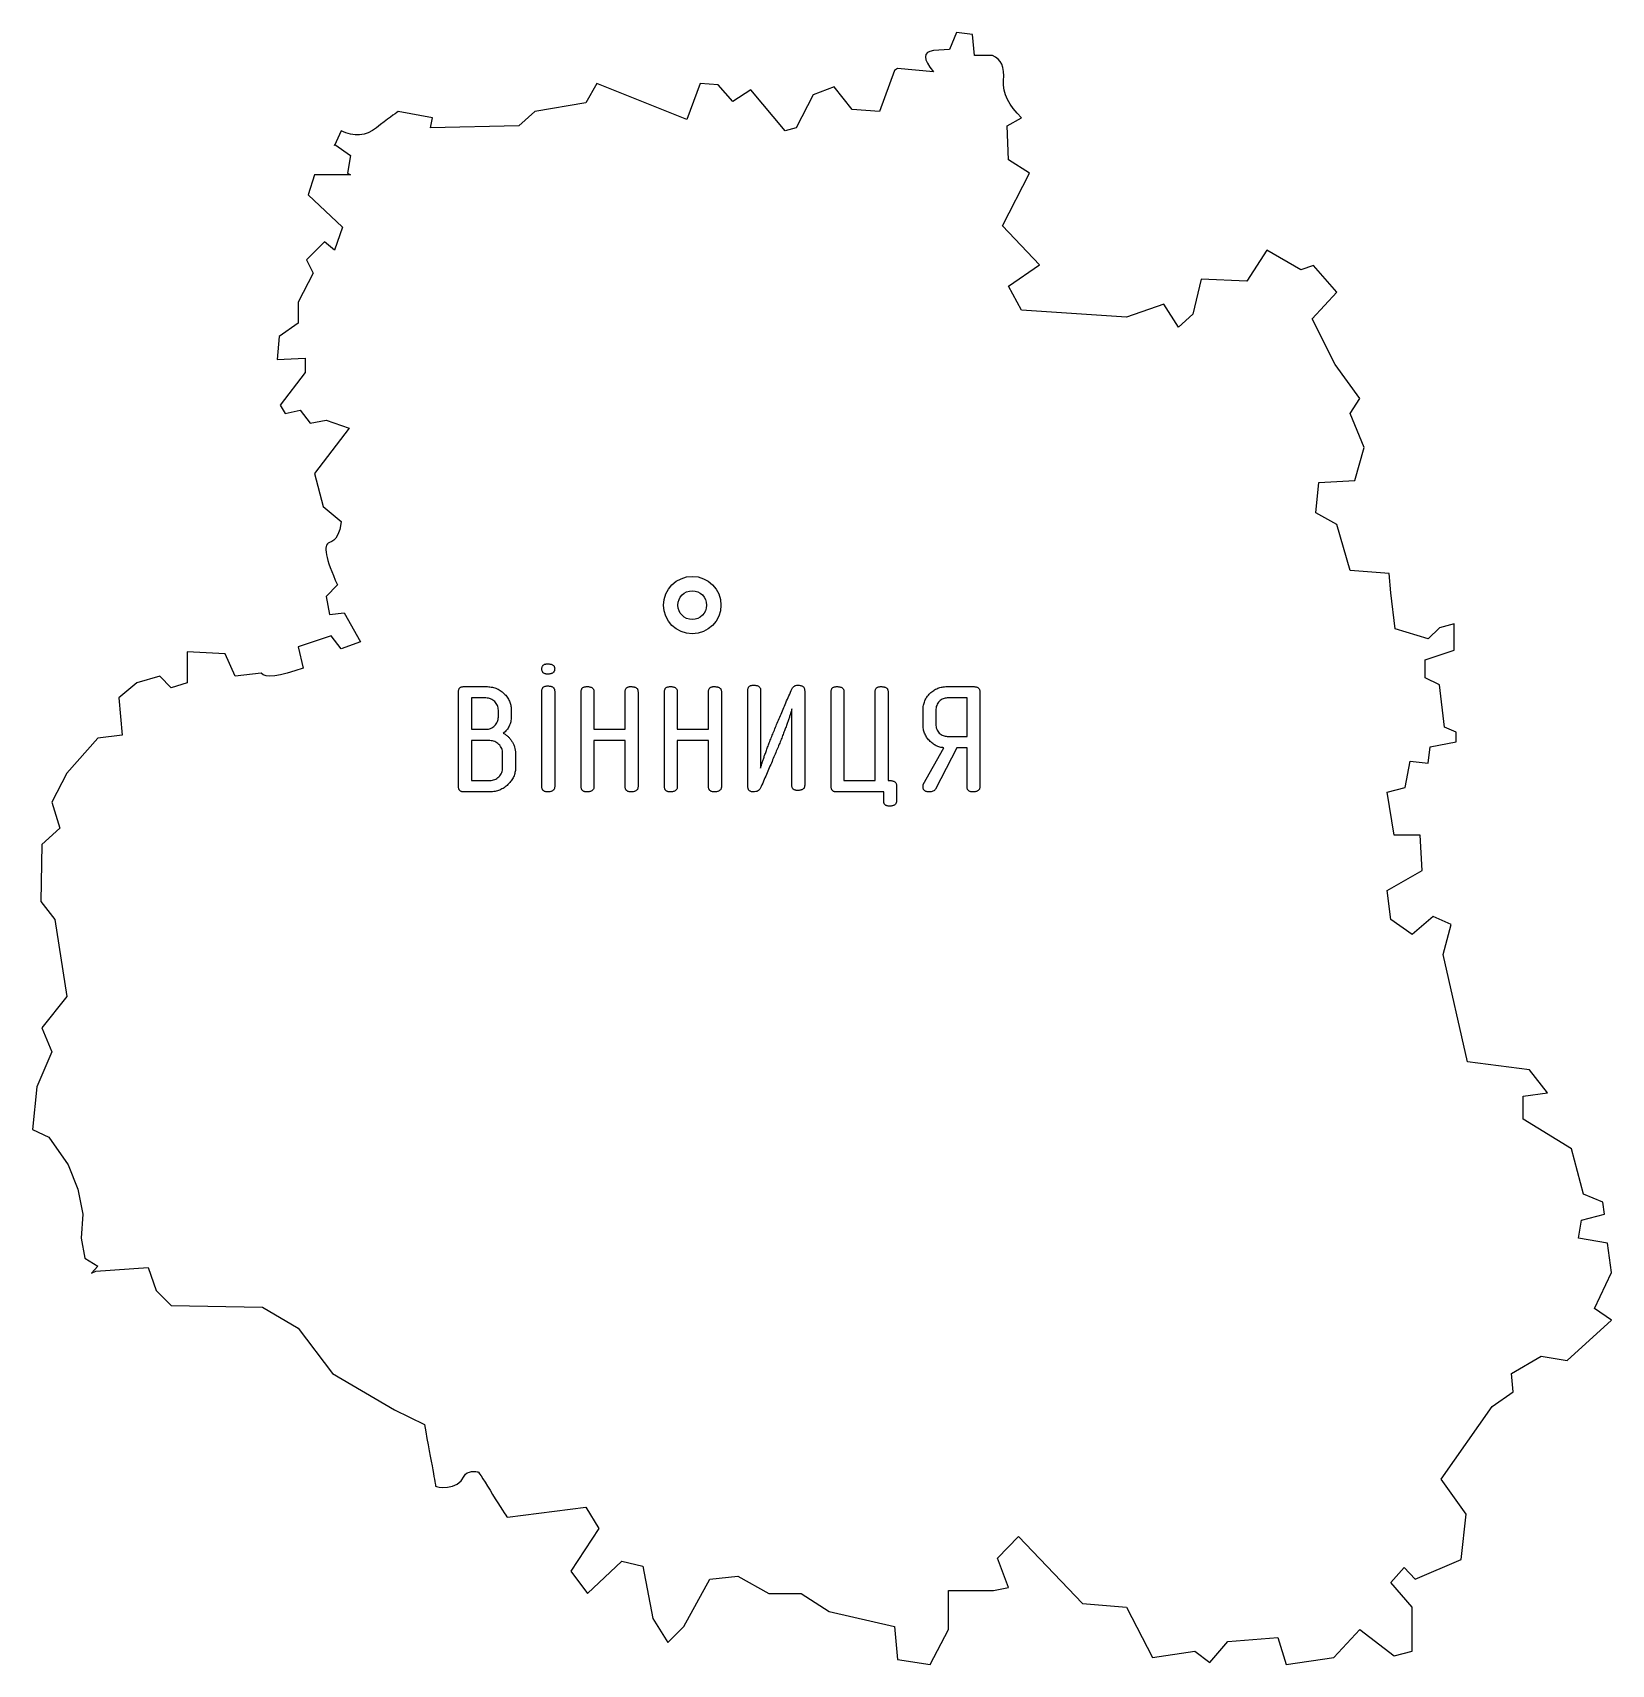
# Model space of a CAD drawing. Header units: millimetres. Extents: x -2156.1 to -2073.6, y 6574.3 to 6659.6.
import ezdxf

# ---------------------------------------------------------------- set-up
doc = ezdxf.new("R2010")
doc.units = ezdxf.units.MM

msp = doc.modelspace()

# ---------------------------------------------------------------- linework, layer by layer
at = {"color": 7, "linetype": 'Continuous', "lineweight": 25}
for p, q in [((-2107.798, 6659.573), (-2108.155, 6658.698)), ((-2106.955, 6659.477), (-2107.798, 6659.573)), ((-2106.857, 6658.373), (-2106.955, 6659.477)), ((-2108.155, 6658.698), (-2108.998, 6658.633)), ((-2105.916, 6658.373), (-2106.857, 6658.373)), ((-2111.042, 6657.594), (-2111.821, 6655.453)), ((-2110.88, 6657.692), (-2111.042, 6657.594)), ((-2108.998, 6657.529), (-2110.88, 6657.692)), ((-2126.584, 6656.913), (-2127.169, 6655.908)), ((-2121.88, 6655.031), (-2126.584, 6656.913)), ((-2121.198, 6656.913), (-2121.88, 6655.031)), ((-2120.258, 6656.848), (-2121.198, 6656.913)), ((-2119.479, 6655.972), (-2120.258, 6656.848)), ((-2118.538, 6656.588), (-2119.479, 6655.972)), ((-2116.753, 6654.447), (-2118.538, 6656.588)), ((-2115.293, 6656.329), (-2116.17, 6654.609)), ((-2114.189, 6656.75), (-2115.293, 6656.329)), ((-2113.25, 6655.55), (-2114.189, 6656.75)), ((-2135.183, 6655.128), (-2136.968, 6655.453)), ((-2129.829, 6655.453), (-2130.673, 6654.707)), ((-2127.169, 6655.908), (-2129.829, 6655.453)), ((-2111.821, 6655.453), (-2113.25, 6655.55)), ((-2135.28, 6654.609), (-2135.183, 6655.128)), ((-2130.673, 6654.707), (-2135.28, 6654.609)), ((-2116.17, 6654.609), (-2116.753, 6654.447)), ((-2105.137, 6654.707), (-2104.391, 6655.128)), ((-2105.072, 6652.922), (-2105.137, 6654.707)), ((-2139.953, 6654.447), (-2140.309, 6653.669)), ((-2140.309, 6653.669), (-2140.278, 6653.733)), ((-2140.278, 6653.733), (-2139.466, 6653.149)), ((-2139.466, 6653.149), (-2139.629, 6652.241)), ((-2103.97, 6652.241), (-2105.072, 6652.922)), ((-2141.348, 6652.143), (-2141.672, 6651.105)), ((-2139.466, 6652.143), (-2141.348, 6652.143)), ((-2139.629, 6652.241), (-2139.466, 6652.143)), ((-2105.397, 6649.483), (-2103.97, 6652.241)), ((-2141.672, 6651.105), (-2139.888, 6649.417)), ((-2139.888, 6649.417), (-2140.309, 6648.217)), ((-2103.45, 6647.439), (-2105.397, 6649.483)), ((-2140.829, 6648.639), (-2141.77, 6647.698)), ((-2140.309, 6648.217), (-2140.829, 6648.639)), ((-2141.77, 6647.698), (-2141.413, 6647.016)), ((-2091.574, 6648.217), (-2092.612, 6646.595)), ((-2089.79, 6647.179), (-2091.574, 6648.217)), ((-2141.413, 6647.016), (-2142.192, 6645.491)), ((-2105.072, 6646.335), (-2103.45, 6647.439)), ((-2089.141, 6647.407), (-2089.79, 6647.179)), ((-2087.908, 6646.011), (-2089.141, 6647.407)), ((-2104.391, 6645.07), (-2105.072, 6646.335)), ((-2095.013, 6646.692), (-2095.436, 6644.875)), ((-2092.612, 6646.595), (-2095.013, 6646.692)), ((-2089.205, 6644.616), (-2087.908, 6646.011)), ((-2142.192, 6645.491), (-2142.192, 6644.389)), ((-2096.961, 6645.394), (-2098.908, 6644.712)), ((-2096.182, 6644.194), (-2096.961, 6645.394)), ((-2142.192, 6644.389), (-2143.197, 6643.708)), ((-2098.908, 6644.712), (-2104.391, 6645.07)), ((-2095.436, 6644.875), (-2096.182, 6644.194)), ((-2088.005, 6642.246), (-2089.205, 6644.616)), ((-2143.197, 6643.708), (-2143.294, 6642.507)), ((-2143.294, 6642.507), (-2141.835, 6642.572)), ((-2141.835, 6642.572), (-2141.835, 6641.824)), ((-2141.835, 6641.824), (-2143.133, 6640.106)), ((-2086.707, 6640.462), (-2088.005, 6642.246)), ((-2143.133, 6640.106), (-2142.872, 6639.684)), ((-2087.227, 6639.684), (-2086.707, 6640.462)), ((-2142.872, 6639.684), (-2142.094, 6639.847)), ((-2142.094, 6639.847), (-2141.575, 6639.165)), ((-2141.575, 6639.165), (-2140.731, 6639.327)), ((-2140.731, 6639.327), (-2139.531, 6638.904)), ((-2086.48, 6637.899), (-2087.227, 6639.684)), ((-2139.531, 6638.904), (-2141.348, 6636.536)), ((-2086.967, 6636.179), (-2086.48, 6637.899)), ((-2141.348, 6636.536), (-2140.893, 6634.817)), ((-2089.012, 6634.492), (-2088.849, 6636.082)), ((-2088.849, 6636.082), (-2086.967, 6636.179)), ((-2140.893, 6634.817), (-2139.953, 6634.038)), ((-2087.908, 6633.876), (-2089.012, 6634.492)), ((-2087.227, 6631.474), (-2087.908, 6633.876)), ((-2085.182, 6631.312), (-2087.227, 6631.474)), ((-2140.148, 6630.728), (-2140.731, 6630.112)), ((-2085.086, 6630.307), (-2085.182, 6631.312)), ((-2140.731, 6630.112), (-2140.569, 6629.172)), ((-2084.858, 6628.425), (-2085.086, 6630.307)), ((-2140.569, 6629.172), (-2139.791, 6629.269)), ((-2139.791, 6629.269), (-2138.947, 6627.743)), ((-2140.472, 6628.068), (-2142.192, 6627.484)), ((-2139.953, 6627.387), (-2140.472, 6628.068)), ((-2083.138, 6627.905), (-2084.858, 6628.425)), ((-2082.554, 6628.489), (-2083.138, 6627.905)), ((-2081.775, 6628.684), (-2082.554, 6628.489)), ((-2081.775, 6627.321), (-2081.775, 6628.684)), ((-2148, 6627.224), (-2148, 6625.602)), ((-2146.02, 6627.127), (-2148, 6627.224)), ((-2142.192, 6627.484), (-2141.932, 6626.38)), ((-2138.947, 6627.743), (-2139.953, 6627.387)), ((-2083.301, 6626.803), (-2081.775, 6627.321)), ((-2145.501, 6625.958), (-2146.02, 6627.127)), ((-2083.301, 6625.862), (-2083.301, 6626.803)), ((-2150.627, 6625.602), (-2151.569, 6624.823)), ((-2149.427, 6625.958), (-2150.627, 6625.602)), ((-2148.843, 6625.342), (-2149.427, 6625.958)), ((-2148, 6625.602), (-2148.843, 6625.342)), ((-2144.139, 6626.121), (-2145.501, 6625.958)), ((-2082.554, 6625.505), (-2083.301, 6625.862)), ((-2082.295, 6623.298), (-2082.554, 6625.505)), ((-2151.569, 6624.823), (-2151.406, 6622.877)), ((-2133.817, 6620.179), (-2133.817, 6625.147)), ((-2133.549, 6625.413), (-2132.382, 6625.413)), ((-2132.389, 6624.818), (-2133.149, 6624.818)), ((-2133.149, 6624.818), (-2133.149, 6623.183)), ((-2129.462, 6620.18), (-2129.462, 6625.18)), ((-2128.793, 6625.18), (-2128.793, 6620.18)), ((-2127.411, 6620.179), (-2127.411, 6625.147)), ((-2126.742, 6625.153), (-2126.742, 6623.183)), ((-2125.107, 6623.183), (-2125.107, 6625.153)), ((-2124.438, 6625.147), (-2124.438, 6620.179)), ((-2123.055, 6620.179), (-2123.055, 6625.147)), ((-2122.386, 6625.153), (-2122.386, 6623.183)), ((-2120.751, 6623.183), (-2120.751, 6625.153)), ((-2120.082, 6625.147), (-2120.082, 6620.179)), ((-2118.7, 6620.207), (-2118.7, 6625.22)), ((-2118.031, 6625.22), (-2118.031, 6621.151)), ((-2115.727, 6625.196), (-2115.727, 6620.252)), ((-2114.344, 6620.178), (-2114.344, 6625.148)), ((-2113.676, 6625.15), (-2113.676, 6620.507)), ((-2112.04, 6620.507), (-2112.04, 6625.15)), ((-2111.372, 6625.15), (-2111.372, 6620.507)), ((-2108.292, 6625.413), (-2106.915, 6625.413)), ((-2107.239, 6624.818), (-2108.281, 6624.818)), ((-2107.239, 6622.811), (-2107.239, 6624.818)), ((-2106.57, 6625.147), (-2106.57, 6620.179)), ((-2131.736, 6623.824), (-2131.736, 6624.181)), ((-2131.067, 6624.213), (-2131.067, 6623.839)), ((-2116.396, 6620.251), (-2116.396, 6624.249)), ((-2109.543, 6623.432), (-2109.543, 6624.195)), ((-2108.874, 6624.172), (-2108.874, 6623.454)), ((-2133.149, 6623.183), (-2132.389, 6623.183)), ((-2126.742, 6623.183), (-2125.107, 6623.183)), ((-2122.386, 6623.183), (-2120.751, 6623.183)), ((-2081.678, 6623.039), (-2082.295, 6623.298)), ((-2081.678, 6622.519), (-2081.678, 6623.039)), ((-2152.672, 6622.714), (-2154.294, 6620.897)), ((-2151.406, 6622.877), (-2152.672, 6622.714)), ((-2132.185, 6622.588), (-2133.149, 6622.588)), ((-2133.149, 6622.588), (-2133.149, 6620.507)), ((-2125.107, 6622.588), (-2126.742, 6622.588)), ((-2126.742, 6622.588), (-2126.742, 6620.179)), ((-2125.107, 6620.179), (-2125.107, 6622.588)), ((-2120.751, 6622.588), (-2122.386, 6622.588)), ((-2122.386, 6622.588), (-2122.386, 6620.179)), ((-2120.751, 6620.179), (-2120.751, 6622.588)), ((-2109.543, 6620.294), (-2108.458, 6622.221)), ((-2107.784, 6622.217), (-2108.896, 6620.052)), ((-2108.281, 6622.811), (-2107.239, 6622.811)), ((-2107.239, 6622.217), (-2107.784, 6622.217)), ((-2107.239, 6620.179), (-2107.239, 6622.217)), ((-2083.138, 6621.416), (-2083.041, 6622.26)), ((-2083.041, 6622.26), (-2081.678, 6622.519)), ((-2131.513, 6621.177), (-2131.513, 6621.922)), ((-2130.844, 6621.929), (-2130.844, 6621.152)), ((-2084.339, 6620.15), (-2084.079, 6621.513)), ((-2084.079, 6621.513), (-2083.138, 6621.416)), ((-2154.294, 6620.897), (-2155.073, 6619.372)), ((-2133.149, 6620.507), (-2132.185, 6620.507)), ((-2113.676, 6620.507), (-2112.04, 6620.507)), ((-2111.372, 6620.507), (-2111.3, 6620.507)), ((-2132.174, 6619.913), (-2133.547, 6619.913)), ((-2111.594, 6619.913), (-2114.074, 6619.913)), ((-2111.594, 6619.431), (-2111.594, 6619.913)), ((-2110.926, 6620.234), (-2110.926, 6619.442)), ((-2109.543, 6620.179), (-2109.543, 6620.294)), ((-2085.279, 6619.891), (-2084.339, 6620.15)), ((-2084.922, 6617.652), (-2085.279, 6619.891)), ((-2155.073, 6619.372), (-2154.651, 6618.009)), ((-2154.651, 6618.009), (-2155.592, 6617.166)), ((-2155.592, 6617.166), (-2155.657, 6614.181)), ((-2083.561, 6617.652), (-2084.922, 6617.652)), ((-2083.462, 6615.803), (-2083.561, 6617.652)), ((-2085.279, 6614.764), (-2083.462, 6615.803)), ((-2085.086, 6613.239), (-2085.279, 6614.764)), ((-2155.657, 6614.181), (-2154.91, 6613.239)), ((-2154.91, 6613.239), (-2154.294, 6609.216)), ((-2083.981, 6612.461), (-2085.086, 6613.239)), ((-2082.879, 6613.403), (-2083.981, 6612.461)), ((-2081.937, 6612.979), (-2082.879, 6613.403)), ((-2082.36, 6611.422), (-2081.937, 6612.979)), ((-2081.094, 6605.809), (-2082.36, 6611.422)), ((-2154.294, 6609.216), (-2155.592, 6607.594)), ((-2155.592, 6607.594), (-2155.073, 6606.329)), ((-2155.073, 6606.329), (-2155.852, 6604.511)), ((-2077.849, 6605.387), (-2081.094, 6605.809)), ((-2076.908, 6604.187), (-2077.849, 6605.387)), ((-2155.852, 6604.511), (-2156.079, 6602.273)), ((-2078.174, 6604.025), (-2076.908, 6604.187)), ((-2078.174, 6602.824), (-2078.174, 6604.025)), ((-2075.643, 6601.266), (-2078.174, 6602.824)), ((-2156.079, 6602.273), (-2155.235, 6601.884)), ((-2155.235, 6601.884), (-2154.229, 6600.423)), ((-2075.026, 6598.898), (-2075.643, 6601.266)), ((-2154.229, 6600.423), (-2153.71, 6599.159)), ((-2153.71, 6599.159), (-2153.451, 6597.86)), ((-2074.02, 6598.476), (-2075.026, 6598.898)), ((-2073.923, 6597.86), (-2074.02, 6598.476)), ((-2153.451, 6597.86), (-2153.548, 6596.594)), ((-2075.286, 6596.594), (-2075.124, 6597.536)), ((-2075.124, 6597.536), (-2073.923, 6597.86)), ((-2153.548, 6596.594), (-2153.352, 6595.556)), ((-2073.762, 6596.335), (-2075.286, 6596.594)), ((-2073.566, 6594.808), (-2073.762, 6596.335)), ((-2153.352, 6595.556), (-2152.672, 6595.135)), ((-2152.672, 6595.135), (-2152.996, 6594.779)), ((-2152.996, 6594.779), (-2152.769, 6594.875)), ((-2152.769, 6594.875), (-2150.044, 6595.069)), ((-2150.044, 6595.069), (-2149.622, 6593.869)), ((-2074.442, 6592.927), (-2073.566, 6594.808)), ((-2149.622, 6593.869), (-2148.843, 6593.09)), ((-2148.843, 6593.09), (-2144.073, 6592.992)), ((-2144.073, 6592.992), (-2142.192, 6591.89)), ((-2075.871, 6590.202), (-2073.566, 6592.311)), ((-2073.566, 6592.311), (-2074.442, 6592.927)), ((-2142.192, 6591.89), (-2140.408, 6589.522)), ((-2078.79, 6589.522), (-2077.233, 6590.429)), ((-2077.233, 6590.429), (-2075.871, 6590.202)), ((-2140.408, 6589.522), (-2137.163, 6587.639)), ((-2078.694, 6588.58), (-2078.79, 6589.522)), ((-2079.796, 6587.801), (-2078.694, 6588.58)), ((-2137.163, 6587.639), (-2135.605, 6586.861)), ((-2082.457, 6584.005), (-2079.796, 6587.801)), ((-2081.159, 6582.188), (-2082.457, 6584.005)), ((-2131.257, 6582.025), (-2127.169, 6582.545)), ((-2127.169, 6582.545), (-2126.487, 6581.442)), ((-2081.418, 6579.821), (-2081.159, 6582.188)), ((-2126.487, 6581.442), (-2127.948, 6579.204)), ((-2105.656, 6579.883), (-2104.553, 6581.02)), ((-2104.553, 6581.02), (-2101.211, 6577.515)), ((-2127.071, 6578.036), (-2125.287, 6579.722)), ((-2125.287, 6579.722), (-2124.184, 6579.462)), ((-2124.184, 6579.462), (-2123.664, 6576.737)), ((-2105.072, 6578.359), (-2105.656, 6579.883)), ((-2083.82, 6578.781), (-2081.418, 6579.821)), ((-2127.948, 6579.204), (-2127.071, 6578.036)), ((-2122.042, 6576.315), (-2120.679, 6578.781)), ((-2120.679, 6578.781), (-2119.219, 6578.944)), ((-2119.219, 6578.944), (-2117.597, 6578.036)), ((-2085.086, 6578.619), (-2084.404, 6579.399)), ((-2083.981, 6577.322), (-2085.086, 6578.619)), ((-2084.404, 6579.399), (-2083.82, 6578.781)), ((-2117.597, 6578.036), (-2115.91, 6578.036)), ((-2115.91, 6578.036), (-2114.45, 6577.093)), ((-2108.22, 6578.197), (-2105.851, 6578.197)), ((-2108.22, 6576.153), (-2108.22, 6578.197)), ((-2105.851, 6578.197), (-2105.072, 6578.359)), ((-2114.45, 6577.093), (-2111.042, 6576.315)), ((-2101.211, 6577.515), (-2098.908, 6577.322)), ((-2098.908, 6577.322), (-2097.545, 6574.693)), ((-2083.981, 6575.018), (-2083.981, 6577.322)), ((-2123.664, 6576.737), (-2122.886, 6575.471)), ((-2122.886, 6575.471), (-2122.042, 6576.315)), ((-2111.042, 6576.315), (-2110.88, 6574.595)), ((-2109.161, 6574.336), (-2108.22, 6576.153)), ((-2088.071, 6574.693), (-2086.707, 6576.153)), ((-2086.707, 6576.153), (-2084.922, 6574.79)), ((-2094.56, 6574.433), (-2093.619, 6575.537)), ((-2093.619, 6575.537), (-2090.991, 6575.731)), ((-2090.991, 6575.731), (-2090.568, 6574.336)), ((-2110.88, 6574.595), (-2109.161, 6574.336)), ((-2097.545, 6574.693), (-2095.338, 6575.018)), ((-2095.338, 6575.018), (-2094.56, 6574.433)), ((-2090.568, 6574.336), (-2088.071, 6574.693)), ((-2084.922, 6574.79), (-2083.981, 6575.018))]:
    msp.add_line(p, q, dxfattribs=at)
for radius in [1.5, 0.75]:
    msp.add_circle((-2121.605, 6629.668), radius, dxfattribs=at)
for points in [[(-2108.998, 6658.633), (-2109.56, 6658.568), (-2109.56, 6658.2), (-2108.998, 6657.529)], [(-2105.332, 6657.075), (-2105.267, 6657.767), (-2105.462, 6658.2), (-2105.916, 6658.373)], [(-2104.391, 6655.128), (-2105.062, 6655.755), (-2105.375, 6656.404), (-2105.332, 6657.075)], [(-2136.968, 6655.453), (-2137.141, 6655.345), (-2137.52, 6655.064), (-2138.104, 6654.609)], [(-2138.104, 6654.609), (-2138.666, 6654.155), (-2139.282, 6654.101), (-2139.953, 6654.447)], [(-2139.953, 6634.038), (-2140.018, 6633.41), (-2140.223, 6633.043), (-2140.569, 6632.935)], [(-2140.569, 6632.935), (-2140.915, 6632.827), (-2140.775, 6632.091), (-2140.148, 6630.728)], [(-2141.932, 6626.38), (-2143.187, 6625.927), (-2143.922, 6625.84), (-2144.139, 6626.121)], [(-2135.605, 6586.861), (-2135.215, 6584.784), (-2135.02, 6583.713), (-2135.02, 6583.648)], [(-2135.02, 6583.648), (-2135.02, 6583.583), (-2133.853, 6583.388), (-2133.528, 6584.168)], [(-2133.528, 6584.168), (-2133.399, 6584.491), (-2132.847, 6584.395), (-2132.814, 6584.395)], [(-2132.814, 6584.395), (-2132.717, 6584.395), (-2131.354, 6582.025), (-2131.257, 6582.025)]]:
    msp.add_open_spline(points, degree=3, dxfattribs=at)
for points, knots in [([(-2129.462, 6626.336), (-2129.461, 6626.357), (-2129.46, 6626.396), (-2129.445, 6626.452), (-2129.423, 6626.499), (-2129.389, 6626.538), (-2129.346, 6626.567), (-2129.293, 6626.588), (-2129.232, 6626.599), (-2129.188, 6626.601), (-2129.165, 6626.602)], [0, 0, 0, 0, 0.137647, 0.258494, 0.372178, 0.480267, 0.591683, 0.71253, 0.847139, 1, 1, 1, 1]), ([(-2129.165, 6626.602), (-2129.136, 6626.601), (-2129.081, 6626.599), (-2129.005, 6626.588), (-2128.94, 6626.568), (-2128.886, 6626.539), (-2128.843, 6626.5), (-2128.814, 6626.453), (-2128.796, 6626.397), (-2128.794, 6626.357), (-2128.793, 6626.336)], [0, 0, 0, 0, 0.167863, 0.314847, 0.444187, 0.55924, 0.665232, 0.770656, 0.878794, 1, 1, 1, 1]), ([(-2129.165, 6626.065), (-2129.188, 6626.066), (-2129.232, 6626.068), (-2129.293, 6626.081), (-2129.346, 6626.101), (-2129.389, 6626.131), (-2129.422, 6626.17), (-2129.446, 6626.218), (-2129.46, 6626.274), (-2129.461, 6626.315), (-2129.462, 6626.336)], [0, 0, 0, 0, 0.151735, 0.28585, 0.405807, 0.516402, 0.625606, 0.738452, 0.860851, 1, 1, 1, 1]), ([(-2128.793, 6626.336), (-2128.794, 6626.315), (-2128.796, 6626.274), (-2128.814, 6626.217), (-2128.844, 6626.169), (-2128.886, 6626.13), (-2128.94, 6626.101), (-2129.005, 6626.08), (-2129.081, 6626.068), (-2129.136, 6626.066), (-2129.165, 6626.065)], [0, 0, 0, 0, 0.122667, 0.232249, 0.337021, 0.443868, 0.558209, 0.686748, 0.833176, 1, 1, 1, 1]), ([(-2118.7, 6625.22), (-2118.699, 6625.241), (-2118.698, 6625.281), (-2118.684, 6625.336), (-2118.66, 6625.383), (-2118.627, 6625.423), (-2118.583, 6625.452), (-2118.531, 6625.473), (-2118.47, 6625.484), (-2118.426, 6625.486), (-2118.403, 6625.487)], [0, 0, 0, 0, 0.137355, 0.260404, 0.371584, 0.481366, 0.592546, 0.713138, 0.847462, 1, 1, 1, 1]), ([(-2118.403, 6625.487), (-2118.374, 6625.486), (-2118.319, 6625.484), (-2118.243, 6625.474), (-2118.178, 6625.453), (-2118.123, 6625.424), (-2118.082, 6625.384), (-2118.051, 6625.337), (-2118.034, 6625.281), (-2118.032, 6625.241), (-2118.031, 6625.22)], [0, 0, 0, 0, 0.167568, 0.314294, 0.443407, 0.558258, 0.665582, 0.768936, 0.879007, 1, 1, 1, 1]), ([(-2116.389, 6625.306), (-2116.372, 6625.333), (-2116.339, 6625.386), (-2116.269, 6625.445), (-2116.186, 6625.481), (-2116.127, 6625.485), (-2116.096, 6625.487)], [0, 0, 0, 0, 0.2670119, 0.5105833, 0.7477325, 1, 1, 1, 1]), ([(-2116.096, 6625.487), (-2116.067, 6625.486), (-2116.013, 6625.485), (-2115.937, 6625.471), (-2115.872, 6625.45), (-2115.818, 6625.417), (-2115.777, 6625.374), (-2115.747, 6625.323), (-2115.73, 6625.262), (-2115.728, 6625.219), (-2115.727, 6625.196)], [0, 0, 0, 0, 0.162457, 0.303302, 0.429166, 0.543806, 0.649352, 0.756939, 0.871925, 1, 1, 1, 1]), ([(-2133.817, 6625.147), (-2133.816, 6625.168), (-2133.815, 6625.207), (-2133.803, 6625.262), (-2133.783, 6625.31), (-2133.751, 6625.348), (-2133.713, 6625.378), (-2133.665, 6625.399), (-2133.61, 6625.41), (-2133.57, 6625.412), (-2133.549, 6625.413)], [0, 0, 0, 0, 0.145173, 0.271382, 0.388982, 0.499525, 0.608397, 0.725997, 0.854827, 1, 1, 1, 1]), ([(-2131.736, 6624.181), (-2131.738, 6624.223), (-2131.743, 6624.306), (-2131.78, 6624.425), (-2131.842, 6624.535), (-2131.927, 6624.631), (-2132.026, 6624.714), (-2132.139, 6624.774), (-2132.261, 6624.812), (-2132.346, 6624.816), (-2132.389, 6624.818)], [0, 0, 0, 0, 0.12453, 0.245833, 0.367168, 0.495812, 0.624742, 0.74854, 0.872039, 1, 1, 1, 1]), ([(-2132.382, 6625.413), (-2132.336, 6625.412), (-2132.246, 6625.41), (-2132.113, 6625.391), (-2131.987, 6625.364), (-2131.866, 6625.324), (-2131.751, 6625.273), (-2131.642, 6625.21), (-2131.538, 6625.136), (-2131.443, 6625.051), (-2131.355, 6624.96), (-2131.278, 6624.864), (-2131.214, 6624.764), (-2131.16, 6624.661), (-2131.119, 6624.554), (-2131.089, 6624.444), (-2131.071, 6624.329), (-2131.069, 6624.252), (-2131.067, 6624.213)], [0, 0, 0, 0, 0.069997, 0.136989, 0.202582, 0.266327, 0.329996, 0.393197, 0.457621, 0.522582, 0.587006, 0.649326, 0.708825, 0.767703, 0.825003, 0.882887, 0.94057, 1, 1, 1, 1]), ([(-2129.462, 6625.18), (-2129.461, 6625.201), (-2129.46, 6625.241), (-2129.446, 6625.297), (-2129.422, 6625.344), (-2129.389, 6625.383), (-2129.345, 6625.413), (-2129.293, 6625.434), (-2129.232, 6625.445), (-2129.188, 6625.447), (-2129.165, 6625.448)], [0, 0, 0, 0, 0.137355, 0.260404, 0.371584, 0.481366, 0.592546, 0.713138, 0.847462, 1, 1, 1, 1]), ([(-2129.165, 6625.448), (-2129.136, 6625.447), (-2129.081, 6625.445), (-2129.005, 6625.434), (-2128.94, 6625.413), (-2128.886, 6625.384), (-2128.844, 6625.345), (-2128.814, 6625.298), (-2128.796, 6625.242), (-2128.794, 6625.202), (-2128.793, 6625.18)], [0, 0, 0, 0, 0.167568, 0.314294, 0.443407, 0.558258, 0.665582, 0.768936, 0.879007, 1, 1, 1, 1]), ([(-2127.411, 6625.147), (-2127.41, 6625.168), (-2127.409, 6625.207), (-2127.394, 6625.262), (-2127.371, 6625.31), (-2127.337, 6625.348), (-2127.294, 6625.378), (-2127.242, 6625.399), (-2127.18, 6625.41), (-2127.137, 6625.412), (-2127.113, 6625.413)], [0, 0, 0, 0, 0.137647, 0.258494, 0.372178, 0.480267, 0.591683, 0.71253, 0.847139, 1, 1, 1, 1]), ([(-2127.113, 6625.413), (-2127.084, 6625.412), (-2127.03, 6625.412), (-2126.954, 6625.398), (-2126.888, 6625.38), (-2126.835, 6625.35), (-2126.792, 6625.314), (-2126.763, 6625.267), (-2126.744, 6625.212), (-2126.743, 6625.173), (-2126.742, 6625.153)], [0, 0, 0, 0, 0.1691383, 0.3176902, 0.447411, 0.5634106, 0.6687664, 0.7731539, 0.8800408, 1, 1, 1, 1]), ([(-2125.107, 6625.153), (-2125.106, 6625.173), (-2125.105, 6625.212), (-2125.09, 6625.266), (-2125.067, 6625.312), (-2125.033, 6625.35), (-2124.99, 6625.38), (-2124.937, 6625.398), (-2124.877, 6625.412), (-2124.833, 6625.412), (-2124.809, 6625.413)], [0, 0, 0, 0, 0.136441, 0.255996, 0.368508, 0.475742, 0.588255, 0.709343, 0.845784, 1, 1, 1, 1]), ([(-2124.809, 6625.413), (-2124.78, 6625.412), (-2124.726, 6625.41), (-2124.649, 6625.399), (-2124.584, 6625.378), (-2124.531, 6625.349), (-2124.488, 6625.311), (-2124.459, 6625.263), (-2124.44, 6625.208), (-2124.439, 6625.168), (-2124.438, 6625.147)], [0, 0, 0, 0, 0.167863, 0.314847, 0.444187, 0.55924, 0.665232, 0.770656, 0.878794, 1, 1, 1, 1]), ([(-2123.055, 6625.147), (-2123.055, 6625.168), (-2123.053, 6625.207), (-2123.039, 6625.262), (-2123.016, 6625.31), (-2122.982, 6625.348), (-2122.939, 6625.378), (-2122.887, 6625.399), (-2122.825, 6625.41), (-2122.781, 6625.412), (-2122.758, 6625.413)], [0, 0, 0, 0, 0.137647, 0.258494, 0.372178, 0.480267, 0.591683, 0.71253, 0.847139, 1, 1, 1, 1]), ([(-2122.758, 6625.413), (-2122.729, 6625.412), (-2122.674, 6625.412), (-2122.598, 6625.398), (-2122.533, 6625.38), (-2122.48, 6625.35), (-2122.437, 6625.314), (-2122.408, 6625.267), (-2122.389, 6625.212), (-2122.387, 6625.173), (-2122.386, 6625.153)], [0, 0, 0, 0, 0.1691383, 0.3176902, 0.447411, 0.5634106, 0.6687664, 0.7731539, 0.8800408, 1, 1, 1, 1]), ([(-2120.751, 6625.153), (-2120.751, 6625.173), (-2120.749, 6625.212), (-2120.735, 6625.266), (-2120.712, 6625.312), (-2120.677, 6625.35), (-2120.635, 6625.38), (-2120.582, 6625.398), (-2120.521, 6625.412), (-2120.477, 6625.412), (-2120.454, 6625.413)], [0, 0, 0, 0, 0.136441, 0.255996, 0.368508, 0.475742, 0.588255, 0.709343, 0.845784, 1, 1, 1, 1]), ([(-2120.454, 6625.413), (-2120.425, 6625.412), (-2120.37, 6625.41), (-2120.294, 6625.399), (-2120.229, 6625.378), (-2120.175, 6625.349), (-2120.133, 6625.311), (-2120.103, 6625.263), (-2120.085, 6625.208), (-2120.083, 6625.168), (-2120.082, 6625.147)], [0, 0, 0, 0, 0.167863, 0.314847, 0.444187, 0.55924, 0.665232, 0.770656, 0.878794, 1, 1, 1, 1]), ([(-2118.031, 6621.151), (-2118.018, 6621.199), (-2117.991, 6621.3), (-2117.941, 6621.46), (-2117.885, 6621.635), (-2117.819, 6621.825), (-2117.746, 6622.031), (-2117.665, 6622.252), (-2117.574, 6622.488), (-2117.475, 6622.74), (-2117.37, 6623.008), (-2117.253, 6623.29), (-2117.131, 6623.589), (-2116.997, 6623.902), (-2116.858, 6624.232), (-2116.71, 6624.576), (-2116.551, 6624.936), (-2116.444, 6625.181), (-2116.389, 6625.306)], [0, 0, 0, 0, 0.033396, 0.070615, 0.111849, 0.156861, 0.20566, 0.258254, 0.314981, 0.375514, 0.43976, 0.508253, 0.580461, 0.656585, 0.736426, 0.820428, 0.908355, 1, 1, 1, 1]), ([(-2114.344, 6625.148), (-2114.344, 6625.169), (-2114.342, 6625.208), (-2114.328, 6625.263), (-2114.305, 6625.31), (-2114.271, 6625.349), (-2114.228, 6625.378), (-2114.176, 6625.399), (-2114.114, 6625.41), (-2114.07, 6625.412), (-2114.047, 6625.413)], [0, 0, 0, 0, 0.135429, 0.259027, 0.370704, 0.479047, 0.590725, 0.711856, 0.84678, 1, 1, 1, 1]), ([(-2114.047, 6625.413), (-2114.018, 6625.412), (-2113.964, 6625.41), (-2113.887, 6625.399), (-2113.823, 6625.378), (-2113.768, 6625.351), (-2113.726, 6625.312), (-2113.696, 6625.266), (-2113.678, 6625.21), (-2113.677, 6625.171), (-2113.676, 6625.15)], [0, 0, 0, 0, 0.168737, 0.316487, 0.446501, 0.561079, 0.667623, 0.771698, 0.8804, 1, 1, 1, 1]), ([(-2112.04, 6625.15), (-2112.04, 6625.171), (-2112.038, 6625.21), (-2112.024, 6625.265), (-2112.001, 6625.311), (-2111.967, 6625.35), (-2111.924, 6625.378), (-2111.872, 6625.399), (-2111.81, 6625.41), (-2111.766, 6625.412), (-2111.743, 6625.413)], [0, 0, 0, 0, 0.135959, 0.257564, 0.369679, 0.478446, 0.589122, 0.710727, 0.84618, 1, 1, 1, 1]), ([(-2111.743, 6625.413), (-2111.714, 6625.412), (-2111.66, 6625.41), (-2111.583, 6625.399), (-2111.519, 6625.378), (-2111.464, 6625.351), (-2111.422, 6625.312), (-2111.392, 6625.266), (-2111.374, 6625.21), (-2111.372, 6625.171), (-2111.372, 6625.15)], [0, 0, 0, 0, 0.168737, 0.316487, 0.446501, 0.561079, 0.667623, 0.771698, 0.8804, 1, 1, 1, 1]), ([(-2109.543, 6624.195), (-2109.542, 6624.236), (-2109.54, 6624.317), (-2109.522, 6624.436), (-2109.494, 6624.552), (-2109.453, 6624.662), (-2109.402, 6624.768), (-2109.339, 6624.868), (-2109.265, 6624.966), (-2109.18, 6625.056), (-2109.086, 6625.139), (-2108.988, 6625.213), (-2108.884, 6625.275), (-2108.775, 6625.325), (-2108.661, 6625.365), (-2108.542, 6625.393), (-2108.419, 6625.409), (-2108.335, 6625.412), (-2108.292, 6625.413)], [0, 0, 0, 0, 0.063461, 0.125708, 0.186047, 0.246592, 0.306503, 0.367738, 0.430054, 0.494787, 0.559598, 0.622871, 0.684818, 0.746091, 0.808125, 0.870208, 0.934149, 1, 1, 1, 1]), ([(-2108.281, 6624.818), (-2108.318, 6624.816), (-2108.392, 6624.811), (-2108.499, 6624.776), (-2108.601, 6624.719), (-2108.694, 6624.64), (-2108.774, 6624.545), (-2108.832, 6624.433), (-2108.868, 6624.307), (-2108.872, 6624.218), (-2108.874, 6624.172)], [0, 0, 0, 0, 0.114018, 0.228016, 0.345571, 0.471805, 0.600635, 0.727161, 0.858651, 1, 1, 1, 1]), ([(-2106.915, 6625.413), (-2106.888, 6625.412), (-2106.837, 6625.41), (-2106.766, 6625.399), (-2106.706, 6625.378), (-2106.656, 6625.349), (-2106.617, 6625.311), (-2106.59, 6625.263), (-2106.573, 6625.208), (-2106.571, 6625.168), (-2106.57, 6625.147)], [0, 0, 0, 0, 0.163967, 0.306216, 0.432693, 0.546996, 0.652828, 0.760731, 0.873177, 1, 1, 1, 1]), ([(-2132.389, 6623.183), (-2132.346, 6623.185), (-2132.261, 6623.189), (-2132.139, 6623.227), (-2132.026, 6623.287), (-2131.927, 6623.371), (-2131.842, 6623.469), (-2131.78, 6623.579), (-2131.743, 6623.699), (-2131.738, 6623.782), (-2131.736, 6623.824)], [0, 0, 0, 0, 0.1276284, 0.2508072, 0.3742836, 0.5036065, 0.6327873, 0.7548055, 0.8757928, 1, 1, 1, 1]), ([(-2131.067, 6623.839), (-2131.069, 6623.795), (-2131.072, 6623.708), (-2131.09, 6623.581), (-2131.123, 6623.461), (-2131.17, 6623.35), (-2131.228, 6623.243), (-2131.301, 6623.145), (-2131.385, 6623.052), (-2131.451, 6622.999), (-2131.484, 6622.972)], [0, 0, 0, 0, 0.132659, 0.260683, 0.383599, 0.504454, 0.625114, 0.746438, 0.871435, 1, 1, 1, 1]), ([(-2116.396, 6624.249), (-2116.409, 6624.201), (-2116.437, 6624.099), (-2116.488, 6623.94), (-2116.544, 6623.765), (-2116.611, 6623.574), (-2116.685, 6623.368), (-2116.768, 6623.147), (-2116.859, 6622.91), (-2116.957, 6622.659), (-2117.064, 6622.391), (-2117.181, 6622.108), (-2117.305, 6621.81), (-2117.437, 6621.496), (-2117.578, 6621.166), (-2117.727, 6620.821), (-2117.883, 6620.461), (-2117.992, 6620.217), (-2118.047, 6620.092)], [0, 0, 0, 0, 0.033426, 0.070925, 0.111863, 0.156906, 0.205979, 0.2586, 0.31526, 0.375721, 0.439987, 0.508397, 0.580619, 0.656653, 0.736739, 0.820641, 0.908359, 1, 1, 1, 1]), ([(-2131.484, 6622.972), (-2131.44, 6622.949), (-2131.35, 6622.904), (-2131.229, 6622.806), (-2131.119, 6622.69), (-2131.025, 6622.552), (-2130.945, 6622.405), (-2130.886, 6622.25), (-2130.852, 6622.091), (-2130.847, 6621.983), (-2130.844, 6621.929)], [0, 0, 0, 0, 0.116315, 0.234565, 0.358418, 0.489348, 0.621368, 0.748748, 0.874238, 1, 1, 1, 1]), ([(-2108.458, 6622.221), (-2108.493, 6622.224), (-2108.562, 6622.228), (-2108.663, 6622.249), (-2108.762, 6622.279), (-2108.858, 6622.32), (-2108.951, 6622.371), (-2109.041, 6622.434), (-2109.128, 6622.506), (-2109.213, 6622.587), (-2109.289, 6622.677), (-2109.357, 6622.772), (-2109.415, 6622.871), (-2109.461, 6622.975), (-2109.499, 6623.083), (-2109.524, 6623.195), (-2109.541, 6623.312), (-2109.542, 6623.391), (-2109.543, 6623.432)], [0, 0, 0, 0, 0.058025, 0.115587, 0.173306, 0.231201, 0.290488, 0.351187, 0.414375, 0.4805, 0.54727, 0.611961, 0.67567, 0.739031, 0.802896, 0.866849, 0.932418, 1, 1, 1, 1]), ([(-2108.874, 6623.454), (-2108.872, 6623.408), (-2108.868, 6623.319), (-2108.833, 6623.193), (-2108.776, 6623.08), (-2108.695, 6622.986), (-2108.602, 6622.91), (-2108.501, 6622.852), (-2108.392, 6622.819), (-2108.318, 6622.814), (-2108.281, 6622.811)], [0, 0, 0, 0, 0.141471, 0.272755, 0.400452, 0.528478, 0.653298, 0.770955, 0.884695, 1, 1, 1, 1]), ([(-2131.513, 6621.922), (-2131.516, 6621.967), (-2131.521, 6622.054), (-2131.558, 6622.181), (-2131.622, 6622.295), (-2131.708, 6622.396), (-2131.81, 6622.482), (-2131.926, 6622.544), (-2132.052, 6622.583), (-2132.14, 6622.586), (-2132.185, 6622.588)], [0, 0, 0, 0, 0.127668, 0.249717, 0.372405, 0.49947, 0.627382, 0.74901, 0.872432, 1, 1, 1, 1]), ([(-2132.185, 6620.507), (-2132.14, 6620.51), (-2132.052, 6620.515), (-2131.926, 6620.552), (-2131.81, 6620.615), (-2131.708, 6620.701), (-2131.622, 6620.803), (-2131.558, 6620.918), (-2131.521, 6621.045), (-2131.516, 6621.133), (-2131.513, 6621.177)], [0, 0, 0, 0, 0.127409, 0.249209, 0.372084, 0.499736, 0.627388, 0.750791, 0.872591, 1, 1, 1, 1]), ([(-2130.844, 6621.152), (-2130.845, 6621.113), (-2130.847, 6621.037), (-2130.867, 6620.924), (-2130.897, 6620.813), (-2130.941, 6620.704), (-2130.997, 6620.598), (-2131.065, 6620.496), (-2131.144, 6620.394), (-2131.235, 6620.298), (-2131.333, 6620.208), (-2131.438, 6620.128), (-2131.549, 6620.062), (-2131.664, 6620.007), (-2131.785, 6619.965), (-2131.91, 6619.935), (-2132.04, 6619.916), (-2132.129, 6619.914), (-2132.174, 6619.913)], [0, 0, 0, 0, 0.057372, 0.114272, 0.171278, 0.229207, 0.288754, 0.349754, 0.413663, 0.480403, 0.547601, 0.612888, 0.677009, 0.740437, 0.803587, 0.867319, 0.9328, 1, 1, 1, 1]), ([(-2111.3, 6620.507), (-2111.27, 6620.506), (-2111.215, 6620.505), (-2111.139, 6620.492), (-2111.073, 6620.472), (-2111.019, 6620.442), (-2110.976, 6620.402), (-2110.946, 6620.354), (-2110.928, 6620.297), (-2110.927, 6620.256), (-2110.926, 6620.234)], [0, 0, 0, 0, 0.165609, 0.313146, 0.44075, 0.55726, 0.663329, 0.767338, 0.878225, 1, 1, 1, 1]), ([(-2133.547, 6619.913), (-2133.568, 6619.914), (-2133.608, 6619.916), (-2133.664, 6619.927), (-2133.712, 6619.948), (-2133.751, 6619.977), (-2133.782, 6620.016), (-2133.802, 6620.063), (-2133.815, 6620.118), (-2133.817, 6620.158), (-2133.817, 6620.179)], [0, 0, 0, 0, 0.147299, 0.27565, 0.392814, 0.503399, 0.611867, 0.72903, 0.855365, 1, 1, 1, 1]), ([(-2129.165, 6619.913), (-2129.188, 6619.914), (-2129.232, 6619.916), (-2129.293, 6619.927), (-2129.346, 6619.947), (-2129.388, 6619.978), (-2129.422, 6620.016), (-2129.446, 6620.064), (-2129.46, 6620.119), (-2129.461, 6620.159), (-2129.462, 6620.18)], [0, 0, 0, 0, 0.152608, 0.286993, 0.407639, 0.520337, 0.628247, 0.739478, 0.862582, 1, 1, 1, 1]), ([(-2128.793, 6620.18), (-2128.794, 6620.159), (-2128.796, 6620.119), (-2128.814, 6620.063), (-2128.844, 6620.015), (-2128.886, 6619.977), (-2128.939, 6619.947), (-2129.005, 6619.926), (-2129.081, 6619.916), (-2129.136, 6619.914), (-2129.165, 6619.913)], [0, 0, 0, 0, 0.1210437, 0.2311609, 0.3345582, 0.4404079, 0.5564076, 0.6855748, 0.8323619, 1, 1, 1, 1]), ([(-2127.113, 6619.913), (-2127.137, 6619.914), (-2127.18, 6619.916), (-2127.242, 6619.926), (-2127.294, 6619.948), (-2127.337, 6619.977), (-2127.371, 6620.016), (-2127.394, 6620.063), (-2127.409, 6620.118), (-2127.41, 6620.158), (-2127.411, 6620.179)], [0, 0, 0, 0, 0.152861, 0.28747, 0.408317, 0.519733, 0.627822, 0.741506, 0.862353, 1, 1, 1, 1]), ([(-2126.742, 6620.179), (-2126.743, 6620.158), (-2126.744, 6620.118), (-2126.763, 6620.062), (-2126.792, 6620.014), (-2126.835, 6619.976), (-2126.888, 6619.947), (-2126.953, 6619.926), (-2127.03, 6619.916), (-2127.084, 6619.914), (-2127.113, 6619.913)], [0, 0, 0, 0, 0.121206, 0.229344, 0.334768, 0.44076, 0.555813, 0.685153, 0.832137, 1, 1, 1, 1]), ([(-2124.809, 6619.913), (-2124.833, 6619.914), (-2124.876, 6619.916), (-2124.938, 6619.926), (-2124.99, 6619.948), (-2125.033, 6619.977), (-2125.067, 6620.016), (-2125.09, 6620.063), (-2125.105, 6620.118), (-2125.106, 6620.158), (-2125.107, 6620.179)], [0, 0, 0, 0, 0.152861, 0.28747, 0.408317, 0.519733, 0.627822, 0.741506, 0.862353, 1, 1, 1, 1]), ([(-2124.438, 6620.179), (-2124.439, 6620.158), (-2124.44, 6620.118), (-2124.459, 6620.062), (-2124.488, 6620.014), (-2124.531, 6619.976), (-2124.584, 6619.947), (-2124.649, 6619.926), (-2124.726, 6619.916), (-2124.78, 6619.914), (-2124.809, 6619.913)], [0, 0, 0, 0, 0.121206, 0.229344, 0.334768, 0.44076, 0.555813, 0.685153, 0.832137, 1, 1, 1, 1]), ([(-2122.758, 6619.913), (-2122.781, 6619.914), (-2122.825, 6619.916), (-2122.887, 6619.926), (-2122.939, 6619.948), (-2122.982, 6619.977), (-2123.016, 6620.016), (-2123.039, 6620.063), (-2123.053, 6620.118), (-2123.055, 6620.158), (-2123.055, 6620.179)], [0, 0, 0, 0, 0.152861, 0.28747, 0.408317, 0.519733, 0.627822, 0.741506, 0.862353, 1, 1, 1, 1]), ([(-2122.386, 6620.179), (-2122.387, 6620.158), (-2122.389, 6620.118), (-2122.407, 6620.062), (-2122.437, 6620.014), (-2122.479, 6619.976), (-2122.533, 6619.947), (-2122.598, 6619.926), (-2122.674, 6619.916), (-2122.729, 6619.914), (-2122.758, 6619.913)], [0, 0, 0, 0, 0.121206, 0.229344, 0.334768, 0.44076, 0.555813, 0.685153, 0.832137, 1, 1, 1, 1]), ([(-2120.454, 6619.913), (-2120.477, 6619.914), (-2120.521, 6619.916), (-2120.583, 6619.926), (-2120.635, 6619.948), (-2120.678, 6619.977), (-2120.712, 6620.016), (-2120.735, 6620.063), (-2120.749, 6620.118), (-2120.751, 6620.158), (-2120.751, 6620.179)], [0, 0, 0, 0, 0.152861, 0.28747, 0.408317, 0.519733, 0.627822, 0.741506, 0.862353, 1, 1, 1, 1]), ([(-2120.082, 6620.179), (-2120.083, 6620.158), (-2120.085, 6620.118), (-2120.103, 6620.062), (-2120.133, 6620.014), (-2120.175, 6619.976), (-2120.229, 6619.947), (-2120.294, 6619.926), (-2120.37, 6619.916), (-2120.425, 6619.914), (-2120.454, 6619.913)], [0, 0, 0, 0, 0.121206, 0.229344, 0.334768, 0.44076, 0.555813, 0.685153, 0.832137, 1, 1, 1, 1]), ([(-2118.405, 6619.913), (-2118.428, 6619.913), (-2118.472, 6619.915), (-2118.533, 6619.929), (-2118.585, 6619.952), (-2118.628, 6619.985), (-2118.66, 6620.027), (-2118.684, 6620.079), (-2118.698, 6620.14), (-2118.699, 6620.184), (-2118.7, 6620.207)], [0, 0, 0, 0, 0.146454, 0.274056, 0.391768, 0.499427, 0.610502, 0.726002, 0.855976, 1, 1, 1, 1]), ([(-2118.047, 6620.092), (-2118.065, 6620.064), (-2118.101, 6620.01), (-2118.186, 6619.952), (-2118.289, 6619.918), (-2118.365, 6619.915), (-2118.405, 6619.913)], [0, 0, 0, 0, 0.232809, 0.462943, 0.713878, 1, 1, 1, 1]), ([(-2116.099, 6619.987), (-2116.122, 6619.988), (-2116.166, 6619.99), (-2116.227, 6620.001), (-2116.279, 6620.022), (-2116.323, 6620.051), (-2116.356, 6620.09), (-2116.38, 6620.136), (-2116.394, 6620.191), (-2116.395, 6620.23), (-2116.396, 6620.251)], [0, 0, 0, 0, 0.153599, 0.288857, 0.410288, 0.522241, 0.630852, 0.742806, 0.864236, 1, 1, 1, 1]), ([(-2115.727, 6620.252), (-2115.728, 6620.231), (-2115.73, 6620.191), (-2115.747, 6620.136), (-2115.778, 6620.089), (-2115.82, 6620.05), (-2115.874, 6620.021), (-2115.938, 6620.001), (-2116.015, 6619.99), (-2116.069, 6619.988), (-2116.099, 6619.987)], [0, 0, 0, 0, 0.119218, 0.229702, 0.333444, 0.439646, 0.554929, 0.684527, 0.831803, 1, 1, 1, 1]), ([(-2114.074, 6619.913), (-2114.095, 6619.914), (-2114.135, 6619.916), (-2114.191, 6619.927), (-2114.239, 6619.948), (-2114.278, 6619.977), (-2114.308, 6620.016), (-2114.329, 6620.063), (-2114.342, 6620.118), (-2114.344, 6620.157), (-2114.344, 6620.178)], [0, 0, 0, 0, 0.147667, 0.27634, 0.393797, 0.504658, 0.613397, 0.728417, 0.857674, 1, 1, 1, 1]), ([(-2109.22, 6619.913), (-2109.245, 6619.914), (-2109.293, 6619.916), (-2109.36, 6619.926), (-2109.416, 6619.948), (-2109.463, 6619.977), (-2109.5, 6620.015), (-2109.525, 6620.063), (-2109.541, 6620.118), (-2109.542, 6620.158), (-2109.543, 6620.179)], [0, 0, 0, 0, 0.158142, 0.298672, 0.420889, 0.533382, 0.641573, 0.75243, 0.868509, 1, 1, 1, 1]), ([(-2108.896, 6620.052), (-2108.913, 6620.031), (-2108.948, 6619.987), (-2109.024, 6619.942), (-2109.117, 6619.918), (-2109.185, 6619.915), (-2109.22, 6619.913)], [0, 0, 0, 0, 0.2216711, 0.4516465, 0.7079486, 1, 1, 1, 1]), ([(-2106.942, 6619.913), (-2106.965, 6619.914), (-2107.009, 6619.916), (-2107.07, 6619.926), (-2107.123, 6619.948), (-2107.166, 6619.977), (-2107.2, 6620.016), (-2107.222, 6620.063), (-2107.237, 6620.118), (-2107.238, 6620.158), (-2107.239, 6620.179)], [0, 0, 0, 0, 0.152861, 0.28747, 0.408317, 0.519733, 0.627822, 0.741506, 0.862353, 1, 1, 1, 1]), ([(-2106.57, 6620.179), (-2106.571, 6620.158), (-2106.573, 6620.118), (-2106.591, 6620.062), (-2106.62, 6620.014), (-2106.663, 6619.976), (-2106.717, 6619.947), (-2106.782, 6619.926), (-2106.858, 6619.916), (-2106.913, 6619.914), (-2106.942, 6619.913)], [0, 0, 0, 0, 0.121206, 0.229344, 0.334768, 0.44076, 0.555813, 0.685153, 0.832137, 1, 1, 1, 1]), ([(-2111.297, 6619.17), (-2111.32, 6619.171), (-2111.364, 6619.172), (-2111.426, 6619.183), (-2111.478, 6619.205), (-2111.522, 6619.232), (-2111.555, 6619.271), (-2111.578, 6619.317), (-2111.592, 6619.372), (-2111.594, 6619.41), (-2111.594, 6619.431)], [0, 0, 0, 0, 0.154201, 0.28999, 0.411897, 0.522847, 0.631884, 0.744276, 0.863704, 1, 1, 1, 1]), ([(-2110.926, 6619.442), (-2110.927, 6619.421), (-2110.928, 6619.38), (-2110.946, 6619.323), (-2110.976, 6619.274), (-2111.018, 6619.235), (-2111.072, 6619.205), (-2111.137, 6619.185), (-2111.213, 6619.172), (-2111.268, 6619.17), (-2111.297, 6619.17)], [0, 0, 0, 0, 0.122275, 0.233617, 0.338053, 0.444558, 0.559624, 0.687752, 0.833711, 1, 1, 1, 1])]:
    msp.add_open_spline(points, degree=3, knots=knots, dxfattribs=at)

doc.saveas('drawing.dxf')
